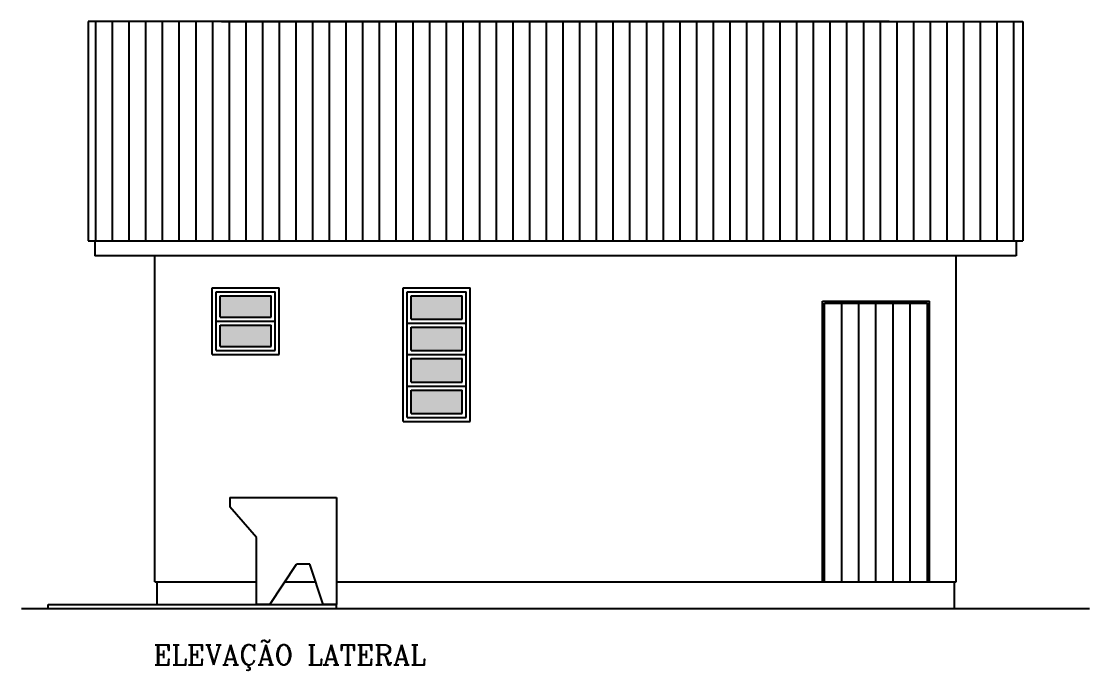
# Model space of a CAD drawing. Extents: x 98 to 558, y -86 to 6.
# Drawn here: x 132.57 to 140.57, y -41.1 to -36.24 of the extents above; entities that cross this region are included whole.
import ezdxf

# ---------------------------------------------------------------- set-up
doc = ezdxf.new("R2010")
doc.units = 0
doc.header["$LTSCALE"] = 5
doc.layers.get('0').update_dxf_attribs({"linetype": 'CONTINUOUS'})
for name, color, linetype in [('CONCRETO', 5, 'CONTINUOUS'), ('EQUIPAMENTOS', 1, 'CONTINUOUS'), ('JANELA', 1, 'CONTINUOUS'), ('PAREDE', 7, 'CONTINUOUS'), ('PISO', 30, 'CONTINUOUS'), ('PORTA', 1, 'CONTINUOUS'), ('TELHADO', 20, 'CONTINUOUS'), ('TERRA', 7, 'CONTINUOUS'), ('TEXTO', 1, 'CONTINUOUS')]:
    doc.layers.add(name, color=color, linetype=linetype)
doc.styles.add('ROMANC', font='ROMANC.SHX')

# ---------------------------------------------------------------- blocks, each defined once
blk = doc.blocks.new('*X75')
at = {"color": 0, "linetype": 'CONTINUOUS'}
for p, q in [((133.125, -37.8866), (133.125, -36.2425)), ((133.25, -37.8866), (133.25, -36.2425)), ((133.375, -37.8866), (133.375, -36.2425)), ((133.5, -37.8866), (133.5, -36.2425)), ((133.625, -37.8866), (133.625, -36.2425)), ((133.75, -37.8866), (133.75, -36.2425)), ((133.875, -37.8866), (133.875, -36.2425)), ((134, -37.8866), (134, -36.2425)), ((134.125, -37.8866), (134.125, -36.2425)), ((134.25, -37.8866), (134.25, -36.2425)), ((134.375, -37.8866), (134.375, -36.2425)), ((134.5, -37.8866), (134.5, -36.2425)), ((134.625, -37.8866), (134.625, -36.2425)), ((134.75, -37.8866), (134.75, -36.2425)), ((134.875, -37.8866), (134.875, -36.2425)), ((135, -37.8866), (135, -36.2425)), ((135.125, -37.8866), (135.125, -36.2425)), ((135.25, -37.8866), (135.25, -36.2425)), ((135.375, -37.8866), (135.375, -36.2425)), ((135.5, -37.8866), (135.5, -36.2425)), ((135.625, -37.8866), (135.625, -36.2425)), ((135.75, -37.8866), (135.75, -36.2425)), ((135.875, -37.8866), (135.875, -36.2425)), ((136, -37.8866), (136, -36.2425)), ((136.125, -37.8866), (136.125, -36.2425)), ((136.25, -37.8866), (136.25, -36.2425)), ((136.375, -37.8866), (136.375, -36.2425)), ((136.5, -37.8866), (136.5, -36.2425)), ((136.625, -37.8866), (136.625, -36.2425)), ((136.75, -37.8866), (136.75, -36.2425)), ((136.875, -37.8866), (136.875, -36.2425)), ((137, -37.8866), (137, -36.2425)), ((137.125, -37.8866), (137.125, -36.2425)), ((137.25, -37.8866), (137.25, -36.2425)), ((137.375, -37.8866), (137.375, -36.2425)), ((137.5, -37.8866), (137.5, -36.2425)), ((137.625, -37.8866), (137.625, -36.2425)), ((137.75, -37.8866), (137.75, -36.2425)), ((137.875, -37.8866), (137.875, -36.2425)), ((138, -37.8866), (138, -36.2425)), ((138.125, -37.8866), (138.125, -36.2425)), ((138.25, -37.8866), (138.25, -36.2425)), ((138.375, -37.8866), (138.375, -36.2425)), ((138.5, -37.8866), (138.5, -36.2425)), ((138.625, -37.8866), (138.625, -36.2425)), ((138.75, -37.8866), (138.75, -36.2425)), ((138.875, -37.8866), (138.875, -36.2425)), ((139, -37.8866), (139, -36.2425)), ((139.125, -37.8866), (139.125, -36.2425)), ((139.25, -37.8866), (139.25, -36.2425)), ((139.375, -37.8866), (139.375, -36.2425)), ((139.5, -37.8866), (139.5, -36.2425)), ((139.625, -37.8866), (139.625, -36.2425)), ((139.75, -37.8866), (139.75, -36.2425)), ((139.875, -37.8866), (139.875, -36.2425)), ((140, -37.8866), (140, -36.2425))]:
    blk.add_line(p, q, dxfattribs=at)

msp = doc.modelspace()

# ---------------------------------------------------------------- linework, layer by layer
at = {"layer": 'CONCRETO', "color": 30, "linetype": 'CONTINUOUS'}
for p, q in [((133.5821, -40.4375), (133.5821, -40.6075)), ((139.5521, -40.4375), (139.5521, -40.6375))]:
    msp.add_line(p, q, dxfattribs=at)
at = {"layer": 'EQUIPAMENTOS', "color": 244, "linetype": 'CONTINUOUS'}
for p, q in [((134.1271, -39.8075), (134.1271, -39.8775)), ((134.1271, -39.8075), (134.9271, -39.8075)), ((134.9271, -39.8075), (134.9271, -40.6075)), ((134.3271, -40.1075), (134.1271, -39.8775)), ((134.3271, -40.6075), (134.3271, -40.1075)), ((134.4271, -40.6075), (134.6271, -40.3075)), ((134.7271, -40.3075), (134.6271, -40.3075)), ((134.8271, -40.6075), (134.7271, -40.3075)), ((134.5404, -40.4375), (134.7704, -40.4375)), ((134.4271, -40.6075), (134.3271, -40.6075)), ((134.9271, -40.6075), (134.8271, -40.6075)), ((134.9271, -40.6375), (134.9271, -40.6075))]:
    msp.add_line(p, q, dxfattribs=at)
at = {"layer": 'JANELA', "color": 30, "linetype": 'CONTINUOUS'}
for p, q in [((133.9971, -38.7375), (133.9971, -38.2375)), ((133.9971, -38.2375), (134.4971, -38.2375)), ((134.4971, -38.7375), (134.4971, -38.2375)), ((135.4271, -39.2375), (135.4271, -38.2375)), ((135.4271, -38.2375), (135.9271, -38.2375)), ((135.9271, -39.2375), (135.9271, -38.2375)), ((134.0271, -38.2675), (134.4671, -38.2675)), ((134.0271, -38.7075), (134.0271, -38.2675)), ((134.0571, -38.2975), (134.4371, -38.2975)), ((134.0571, -38.4575), (134.0571, -38.2975)), ((134.4371, -38.4575), (134.4371, -38.2975)), ((134.4671, -38.7075), (134.4671, -38.2675)), ((135.4571, -38.2675), (135.8971, -38.2675)), ((135.4571, -39.2075), (135.4571, -38.2675)), ((135.4871, -38.2975), (135.8671, -38.2975)), ((135.4871, -38.4725), (135.4871, -38.2975)), ((135.8671, -38.4725), (135.8671, -38.2975)), ((135.8971, -39.2075), (135.8971, -38.2675)), ((134.0571, -38.4575), (134.4371, -38.4575)), ((135.4871, -38.4725), (135.8671, -38.4725)), ((134.0271, -38.4875), (134.4671, -38.4875)), ((134.0571, -38.6775), (134.0571, -38.5175)), ((134.0571, -38.5175), (134.4371, -38.5175)), ((134.4371, -38.6775), (134.4371, -38.5175)), ((135.4571, -38.5025), (135.8971, -38.5025)), ((135.4871, -38.5325), (135.8671, -38.5325)), ((135.4871, -38.7075), (135.4871, -38.5325)), ((135.8671, -38.7075), (135.8671, -38.5325)), ((134.0271, -38.7075), (134.4671, -38.7075)), ((134.0571, -38.6775), (134.4371, -38.6775)), ((135.4871, -38.7075), (135.8671, -38.7075)), ((133.9971, -38.7375), (134.4971, -38.7375)), ((135.4571, -38.7375), (135.8971, -38.7375)), ((135.4871, -38.7675), (135.8671, -38.7675)), ((135.4871, -38.9425), (135.4871, -38.7675)), ((135.8671, -38.9425), (135.8671, -38.7675)), ((135.4871, -38.9425), (135.8671, -38.9425)), ((135.4571, -38.9725), (135.8971, -38.9725)), ((135.4871, -39.1775), (135.4871, -39.0025)), ((135.4871, -39.0025), (135.8671, -39.0025)), ((135.8671, -39.1775), (135.8671, -39.0025)), ((135.4871, -39.1775), (135.8671, -39.1775)), ((135.4271, -39.2375), (135.9271, -39.2375)), ((135.4571, -39.2075), (135.8971, -39.2075)), ((135.4571, -39.2375), (135.8971, -39.2375))]:
    msp.add_line(p, q, dxfattribs=at)
at = {"layer": 'JANELA', "color": 252, "linetype": 'CONTINUOUS'}
for points in [[(134.0571, -38.2975), (134.4371, -38.2975), (134.0571, -38.4575), (134.4371, -38.4575)], [(135.4871, -38.2975), (135.8671, -38.2975), (135.4871, -38.4725), (135.8671, -38.4725)], [(134.0571, -38.5175), (134.4371, -38.5175), (134.0571, -38.6775), (134.4371, -38.6775)], [(135.4871, -38.5325), (135.8671, -38.5325), (135.4871, -38.7075), (135.8671, -38.7075)], [(135.4871, -38.7675), (135.8671, -38.7675), (135.4871, -38.9425), (135.8671, -38.9425)], [(135.4871, -39.0025), (135.8671, -39.0025), (135.4871, -39.1775), (135.8671, -39.1775)]]:
    msp.add_solid(points, dxfattribs=at)
at = {"layer": 'PAREDE', "color": 244, "linetype": 'CONTINUOUS'}
for p, q in [((133.5671, -40.4375), (133.5671, -37.9975)), ((139.5671, -40.4375), (139.5671, -37.9975)), ((133.5671, -40.4375), (134.3271, -40.4375)), ((134.9271, -40.4375), (139.5671, -40.4375))]:
    msp.add_line(p, q, dxfattribs=at)
at = {"layer": 'PISO', "color": 244, "linetype": 'CONTINUOUS'}
for p, q in [((132.7671, -40.6375), (132.7671, -40.6075)), ((132.7671, -40.6075), (134.9271, -40.6075))]:
    msp.add_line(p, q, dxfattribs=at)
at = {"layer": 'PORTA', "color": 30, "linetype": 'CONTINUOUS'}
for p, q in [((138.5671, -40.4375), (138.5671, -38.3375)), ((138.5671, -38.3375), (139.3671, -38.3375)), ((138.5821, -38.3525), (139.3521, -38.3525)), ((138.5821, -40.4375), (138.5821, -38.3525)), ((138.7104, -40.4375), (138.7104, -38.3525)), ((138.8388, -40.4375), (138.8388, -38.3525)), ((138.9671, -40.4375), (138.9671, -38.3525)), ((139.0954, -40.4375), (139.0954, -38.3525)), ((139.2238, -40.4375), (139.2238, -38.3525)), ((139.3521, -40.4375), (139.3521, -38.3525)), ((139.3671, -40.4375), (139.3671, -38.3375))]:
    msp.add_line(p, q, dxfattribs=at)
at = {"layer": 'TELHADO', "color": 1, "linetype": 'CONTINUOUS'}
for p, q in [((139.0671, -36.2425), (133.0671, -36.2425)), ((134.0671, -36.2425), (140.0671, -36.2425)), ((140.0171, -37.9975), (133.1171, -37.9975))]:
    msp.add_line(p, q, dxfattribs=at)
at = {"layer": 'TELHADO', "color": 1}
for p, q in [((133.0671, -36.2425), (133.0671, -37.8866)), ((140.0671, -36.2425), (140.0671, -37.8866)), ((133.0671, -37.8866), (140.0671, -37.8866)), ((133.1171, -37.8866), (133.1171, -37.9975)), ((140.0171, -37.8866), (140.0171, -37.9975))]:
    msp.add_line(p, q, dxfattribs=at)
at = {"layer": 'TERRA', "color": 3, "linetype": 'CONTINUOUS'}
msp.add_line((132.5671, -40.6375), (140.5671, -40.6375), dxfattribs=at)

# ---------------------------------------------------------------- block references
at = {"layer": 'JANELA', "color": 1, "linetype": 'CONTINUOUS'}
msp.add_blockref('*X75', (0, 0), dxfattribs=at)

# ---------------------------------------------------------------- texts
at = {"layer": 'TEXTO', "color": 5, "ltscale": 0.3, "style": 'ROMANC'}
msp.add_text('ELEVAÇÃO LATERAL', height=0.15, dxfattribs=at).set_placement((133.5556, -41.0605))

doc.saveas('drawing.dxf')
